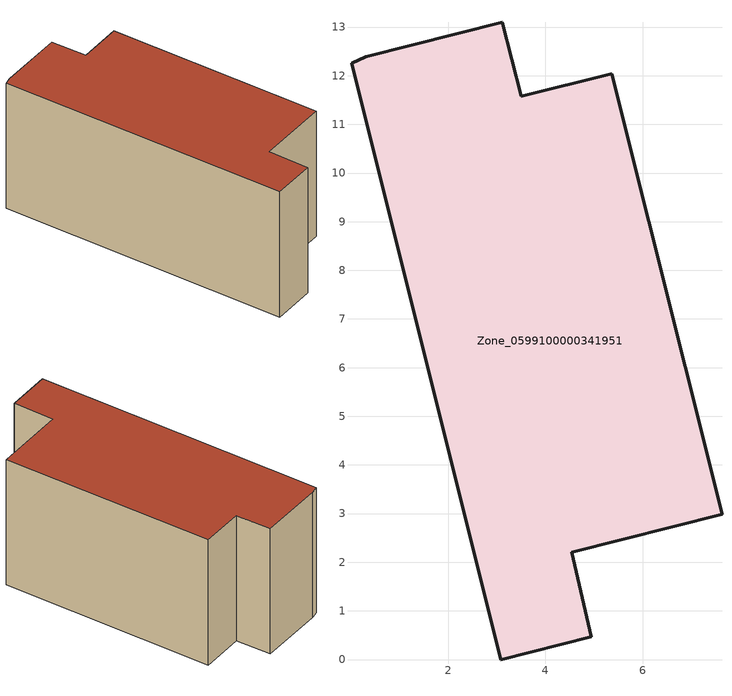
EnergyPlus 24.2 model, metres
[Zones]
Zone_0599100000341951
 floor ground (C_G): 3.5,11.57 5.36,12.04 7.63,2.98 4.54,2.2 4.94,0.47 3.08,0 0.01,12.26 0.31,12.39 3.11,13.1 z0
 wall outside (C_F): 4.94,0.47 4.54,2.2 7.63,2.98 5.36,12.04 3.5,11.57 3.11,13.1 0.31,12.39 0.01,12.26 3.08,0 4.94,0.47 z0:5.91
 roof outside (C_R): 3.11,13.1 0.31,12.39 0.01,12.26 3.08,0 4.94,0.47 4.54,2.2 7.63,2.98 5.36,12.04 3.5,11.57 z5.91
[BUILDING]
Pand.0599100000341951: North Axis=0; Terrain=City; Loads Convergence Tolerance Value=0.04; Temperature Convergence Tolerance Value=0.4; Solar Distribution=FullExterior; Maximum Number of Warmup Days=25; Minimum Number of Warmup Days=1
[Site:Location]
Rotterdam.The.Hague.AP_ZH_NLD Design_Conditions: Latitude=51.96; Longitude=4.45; Time Zone=1; Elevation=-4.5
[SITE:GROUNDTEMPERATURE:BUILDINGSURFACE]
18, 18, 18, 18, 18, 18, 18, 18, 18, 18, 18, 18
[MATERIAL] Thermal Absorptance=0.9; Solar Absorptance=0.7; Visible Absorptance=0.7
Name | Roughness | Thickness | Conductivity | Density | Specific Heat
G.TI.1992-2005 | MediumSmooth | 0.15 | 0.06 | 540 | 1210
F.TI.1992-2005 | Rough | 0.3 | 0.12 | 1920 | 840
R.TI.1992-2005 | MediumRough | 0.2 | 0.08 | 1500 | 1000
[CONSTRUCTION]
C_G: G.TI.1992-2005
C_F: F.TI.1992-2005
C_R: R.TI.1992-2005
[ZONE]
Zone_0599100000341951: Type=1; Multiplier=1; Ceiling Height=Autocalculate; Volume=Autocalculate; Floor Area=autocalculate; Part of Total Floor Area=Yes
[ZONEINFILTRATION:DESIGNFLOWRATE]
Infil_Zone_0599100000341951: Zone or ZoneList or Space or SpaceList=Zone_0599100000341951; Schedule=AlwaysOn; Design Flow Rate Calculation Method=Flow/Area; Flow Rate per Floor Area=0.0015; Constant Term Coefficient=1; Temperature Term Coefficient=0; Velocity Term Coefficient=0; Velocity Squared Term Coefficient=0
[HVACTEMPLATE:ZONE:IDEALLOADSAIRSYSTEM]
Zone_0599100000341951: Maximum Heating Supply Air Temperature=50; Minimum Cooling Supply Air Temperature=13; Maximum Heating Supply Air Humidity Ratio=0.0156; Minimum Cooling Supply Air Humidity Ratio=0.0077; Heating Limit=NoLimit; Cooling Limit=NoLimit; Dehumidification Control Type=ConstantSensibleHeatRatio; Cooling Sensible Heat Ratio=0.7; Dehumidification Setpoint=60; Humidification Control Type=None; Humidification Setpoint=30; Outdoor Air Method=None; Outdoor Air Flow Rate per Person=0.00944; Outdoor Air Flow Rate per Zone Floor Area=0; Outdoor Air Flow Rate per Zone=0; Demand Controlled Ventilation Type=None; Outdoor Air Economizer Type=NoEconomizer; Heat Recovery Type=None; Sensible Heat Recovery Effectiveness=0.7; Latent Heat Recovery Effectiveness=0.65
[ZONECONTROL:THERMOSTAT]
ThermostatControl_Zone_0599100000341951: Zone or ZoneList=Zone_0599100000341951; Control Type Schedule=DualSetpointControlType; Control 1=Thermostat_Zone_0599100000341951; Temperature Difference Between Cutout And Setpoint=0
[THERMOSTATSETPOINT:DUALSETPOINT]
Thermostat_Zone_0599100000341951: Heating Setpoint Temperature Schedule=HeatingSetpoint_Zone_0599100000341951; Cooling Setpoint Temperature Schedule=CoolingSetpoint_Zone_0599100000341951
[SCHEDULE:COMPACT]
HeatingSetpoint_Zone_0599100000341951: Through: 12/31, For: AllDays, Until: 24:00, 21
CoolingSetpoint_Zone_0599100000341951: Through: 12/31, For: AllDays, Until: 24:00, 24
DualSetpointControlType: Through: 12/31, For: AllDays, Until: 24:00, 4
AlwaysOn: Through: 12/31, For: AllDays, Until: 24:00, 1
